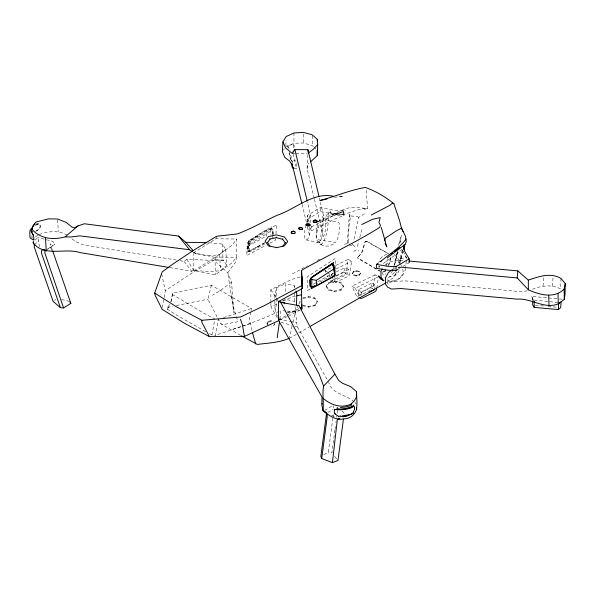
<?xml version="1.0" encoding="UTF-8"?>
<svg xmlns="http://www.w3.org/2000/svg" width="595" height="595" viewBox="0 0 595 595"><rect width="100%" height="100%" fill="white"/><g stroke="black" fill="none" stroke-linecap="round" stroke-linejoin="round"><path stroke-width="0.45" stroke-dasharray="2.98 2.23" d="M268.144 325.398L266.991 323.814L268.144 321.367L270.963 320.712L273.804 321.397M307.823 222.039L307.407 215.457L320.393 207.566L333.609 210.161L343.084 210.459L343.962 211.515L343.962 215.442L334.613 219.124L311.43 230.83L311.43 226.903L310.769 225.572M307.407 219.384L320.393 211.493L320.393 207.566M326.231 286.731L326.231 285.994L328.738 282.454L334.814 280.966L340.898 282.409L343.419 285.935L343.419 286.678L340.898 290.211L334.821 291.691L328.752 290.248L326.231 286.731L328.738 283.19L328.738 282.454M334.821 291.691L334.821 290.955L340.898 289.475L343.419 285.935M340.898 290.211L340.898 289.475M343.419 286.678L340.898 283.146L340.898 282.409M352.426 273.782L353.467 271.461L356.226 270.636L359.231 271.283L360.414 273.641L359.12 275.314L356.256 275.991L353.608 275.344L352.426 273.782L353.467 271.461M356.256 275.991L356.256 275.403L353.608 274.749L352.426 273.194M353.467 272.049L356.226 271.223L356.226 270.636M359.12 275.314L360.414 273.053M294.845 287.437L294.294 285.667L285.607 283.741L285.615 292.926M343.27 210.771L343.255 214.944L328.574 212.519L326.179 215.948L325.331 230.786A7.735 2.149 -78.7 0 1 323.048 236.974L322.408 237.74L321.538 237.71L320.846 236.222L322.55 220.262L345.397 210.169M294.28 287.482L294.294 285.667M532.644 300.289L531.848 296.399L558.519 298.854M193.866 252.637L193.799 270.747L215.234 274.801L232.288 262.663L236.312 257.233L236.684 239.004L215.955 238.781L193.866 252.637L215.115 257.442L232.333 245.095L236.684 239.004M274.875 298.259L274.92 294.57L276.742 287.638L285.607 283.741M215.115 257.442L215.234 274.801M300.066 277.032L291.721 279.39L270.866 289.631L270.874 302.431M264.887 242.619L249.58 250.986L247.884 249.833L248.308 241.064L265.995 230.228L270.428 229.313L272.361 230.146L272.874 237.316M285.905 145.715L286.031 140.219M292.398 163.082L290.486 153.659M399.937 263.228L400.048 258.602L406.556 257.538L404.198 253.738M249.58 250.986L249.774 244.181L248.368 242.886L248.308 241.064M306.083 225.044L304.618 231.448L304.662 237.479L305.272 239.599L318.779 242.849L322.497 237.45L323.405 215.197L320.222 201.735M306.789 240.157L309.519 236.579L309.973 226.554M310.121 222.857L310.449 214.557L307.429 201.921M314.249 198.462L307.109 168.772L307.727 154.224M205.595 331.623L176.41 314.986L167.269 309.155L167.351 307.474L170.438 303.591M171.107 301.672L172.676 293.045L211.389 285.273L251.551 308.455L251.008 311.125M328.574 212.519L328.128 223.519L327.027 231.41A14.213 3.957 -78.7 0 1 322.825 242.782L321.642 244.195L320.043 244.143L318.779 241.414L321.397 244.344L320.043 244.143M561.018 278.46L560.497 288.91C551.587 284.15 541.361 285.712 532.369 289.319M349.443 213.969L347.212 243.206L348.283 244.634M164.123 297.604L165.276 290.702L193.799 271.841L215.427 259.346L215.561 257.085L236.312 257.233L235.932 261.607L227.729 272.674L234.043 313.007L231.522 282.179L227.729 272.674L216.275 262.462M247.884 249.833L248.368 242.886M296.979 162.859L296.526 168.608L294.042 168.11M292.881 152.937L293.759 144.206L287.623 145.723L288.24 148.289M366.676 241.183L365.047 241.868L361.641 252.868L357.61 257.509L361.79 252.949L365.263 241.83L366.676 241.183L389.599 254.385M35.06 240.097L37.678 237.524L38.69 240.834L38.526 243.043L39.724 246.561M337.454 410.319L336.614 417.281M552.413 286.054L553.127 276.4M258.237 235.836L249.669 241.354L247.907 244.225L247.765 250.264L249.952 251.797L264.492 244.091M273.819 234.601L273.388 230.012L271.781 228.688L250.54 241.853L248.784 244.731L248.591 247.208L248.636 250.77L249.952 251.797M275.619 238.417L275.478 240.239L269.877 243.206M275.961 233.85L276.66 224.717L247.386 242.418L246.694 255.5L265.883 245.326M543.057 286.039L543.919 275.307M31.825 237.42L31.959 235.843M406.266 261.086L405.641 267.438M349.696 217.532L350.009 214.401L350.916 213.352M399.498 268.962L399.736 266.843M279.814 319.002L280.833 310.649L286.255 311.036M323.844 454.692L328.336 452.051L332.821 418.322M332.94 417.415L333.304 414.678M334.925 430.081L331.898 452.944L328.336 452.051M335.045 429.166L335.409 426.422M335.892 422.762L336.13 420.933M31.966 238.417L32.204 236.721M330.441 280.937L333.855 282.908L335.089 282.707L347.859 276.407L349.153 275.202L349.853 273.462L351.571 261.302L348.157 259.331L346.439 271.484L345.74 273.231L344.446 274.436L331.675 280.736L330.441 280.937L329.615 280.238M375.014 274.83L351.905 286.232L355.319 288.203L378.427 276.801L375.014 274.83L373.296 286.991L372.596 288.739M376.836 288.092L378.301 277.672M209.559 333.698L211.939 334.948L215.479 335.26L218.246 319.351M307.109 168.772L307.823 164.198L309.162 163.03M387.293 258.632L384.906 273.209L385.939 274.347M162.45 307.555L163.833 299.33M211.939 334.948L214.877 319.054L205.149 313.937L172.595 294.644M250.822 312.018L249.364 319.128L252.206 331.541M402.681 250.257L400.673 259.331L401.052 257.873L399.148 263.042M170.81 301.836L172.676 293.045M405.552 268.219L404.935 271.119L402.8 275.158A14.213 10.866 -31.4 0 1 390.908 282.045L386.951 281.904M211.389 285.273L207.99 299.188L217.406 317.596M292.13 326.015L289.557 337.32M292.896 322.453L295.299 311.683L298.407 305.049M393.816 266.887L396.872 252.726M398.501 245.133L401.543 235.233L399.282 244.768M364.423 213.806L358.681 217.428L353.653 240.975M397.631 251.499L394.344 265.563M397.713 251.782L394.426 265.638M273.031 235.018L272.57 237.011L273.44 237.517L273.908 235.523M359.796 237.45L361.678 229.767M335.833 276.244L343.984 272.227L345.152 267.542L348.566 269.513L347.398 274.198L335.171 280.23L331.757 278.259M370.841 287.727L372.009 283.041L375.423 285.012L374.255 289.698L370.841 287.727L358.614 293.766L358.145 289.884L372.009 283.041M277.486 316.414L275.054 310.062L276.839 303.219L276.816 298.66M357.439 246.315L358.874 240.975M215.955 238.781L216.647 236.267M272.941 234.095L272.51 229.506L270.904 228.183L271.327 226.769L248.1 241.176L250.54 241.853M378.532 263.659L379.863 259.256L383.5 255.619L388.461 253.723M402.384 249.997L398.114 263.957M399.453 263.607L403.105 251.611M388.483 265.541L391.049 256.72L388.669 265.571M386.386 282.499L394.024 277.3L396.85 271.863L396.463 272.45L394.79 270.249M307.035 222.508L310.449 214.557M323.405 215.197C319.738 223.564 314.346 233.054 317.626 242.291L318.779 242.849M391.406 273.105L392.551 270.539M298.794 304.216L301.13 299.24M399.163 270.539L398.003 272.741A7.735 5.928 -31.4 0 1 391.532 276.497L389.383 276.407M283.384 150.2L284.38 148.772M302.61 305.711L308.753 307.169L314.874 305.689L317.395 301.434L314.867 297.909L308.768 296.451L302.632 297.909M314.874 305.689L317.395 301.434M266.991 323.814L268.144 321.367M274.957 323.018L273.76 325.45L270.918 326.075M273.76 325.45L274.555 324.387M167.269 309.155L170.356 305.19M394.433 272.376L390.097 276.645L386.876 278.415M402.227 249.082L395.876 254.489L382.362 264.21M288.039 312.42L295.299 311.683L296.674 310.404L299.099 310.278M34.406 244.738L38.69 240.834M193.256 252.139L196.209 254.058L208.057 255.969L219.577 254.63L225.736 249.179L222.255 244.076L208.503 242.663M169.887 267.616L191.828 271.283L193.449 269.989L208.994 271.922L220.507 270.695L226.695 265.288L225.736 249.179M385.872 270.316L383.961 271.915L382.384 272.317M385.158 270.636L382.354 272.049M35.514 231.47L39.263 228.815L40.118 226.554L39.895 224.94L38.407 224.032L34.845 224.858M180.01 260.632L184.034 261.45L186.823 259.323L208.696 260.238L223.11 260.208L226.695 265.288M231.522 282.179L220.098 290.754L212.504 295.209M37.864 235.166L35.068 237.174M47.771 248.851L54.844 244.21L52.724 241.31L37.678 237.524M45.904 250.443L54.844 244.21M377.899 267.319L379.387 266.285M54.517 300.393L55.945 299.426M385.493 264.753C390.35 260.379 397.289 260.104 403.492 260.543M193.799 270.747L215.561 257.085M352.924 244.188L352.418 244.508L354.851 246.62M394.716 274.592L396.203 273.641M35.254 225.401L38.154 224.255L39.835 224.702L40.49 225.907L40.497 227.826L39.374 229.231L35.231 231.73M353.854 251.425L356.524 249.736L358.867 251.097M249.774 244.181L272.361 230.146M285.756 315.908L278.482 319.634L270.948 306.968L277.605 303.629M402.867 266.486L409.159 262.745M324.572 410.453L333.572 405.136M327.957 412.372L333.207 409.263M298.921 308.738L287.325 315.097M318.169 221.593L322.52 219.086L344.304 209.239L349.905 207.618L354.583 207.261L367.569 208.533L366.133 188.556M298.809 332.925L308.969 327.072M289.23 338.421L297.388 333.743M399.446 240.968L400.145 241.02L401.06 242.522M313.305 284.157L333.379 273.112L331.98 275.336L316.042 284.083M257.486 246.843L264.381 243.162M247.966 246.092L266.701 235.955L265.995 230.228M309.817 289.215L307.37 290.531L307.124 276.906L335.223 258.528L335.654 268.68M292.48 273.782L307.481 265.824M300.296 310.055L289.49 315.595M317.291 260.424L319.746 259.145M258.245 246.531L247.453 252.042L249.074 251.291M347.495 243.08L348.32 242.656L348.982 243.087M311.43 226.903L334.613 215.197L343.962 211.515M325.815 272.317L325.056 270.732L332.479 267.066M335.781 265.437L348.157 259.331M335.892 269.037L351.571 261.302M331.482 275.931L331.289 274.377L332.925 273.574M336.182 271.967L345.152 267.542M336.339 275.545L348.566 269.513M358.145 289.884L361.559 291.855L375.423 285.012M370.499 290.338L357.298 296.444L356.464 295.737L351.905 286.232M333.475 243.95L329.206 246.025L325.874 246.137L322.007 245.192L318.779 241.414M280.081 319.998L288.716 315.952M283.131 301.092L291.885 297.069L295.321 296.236M347.212 243.206L345.137 244.158L342.289 244.322M282.454 300.75L285.659 299.337L294.376 301.353L294.614 303.16M279.137 311.356C258.617 321.174 237.018 327.986 215.479 335.26M285.89 146.63L293.967 143.306L303.435 142.956L312.308 145.626L313.528 146.779M223.326 317.641L251.551 308.455M233.18 329.154L241.741 326.387M242.596 326.112L250.302 323.62M39.27 234.46C48.255 231.254 58.436 230.02 67.012 235.077M364.519 209.343L367.569 208.533C354.761 208.019 343.709 218.313 330.686 214.498L330.151 209.366M328.738 283.19L334.814 281.71L340.898 283.146M302.61 304.997L308.753 306.462L314.874 304.982M302.632 298.623L308.768 297.158L314.867 298.623L317.395 302.141M356.256 275.403L359.12 274.726M268.144 322.207L270.963 321.553L273.098 322.066M167.351 307.474L172.751 306.328M176.343 305.57L207.99 299.188M36.459 223.727L38.839 223.237M287.065 312.338L296.674 310.404M333.014 214.23L341.307 212.631L330.686 214.498M527.289 290.903L519.881 291.617L404.555 280.81L386.914 282.186L389.457 286.002M334.397 197.257L343.516 196.402L338.949 196.335M292.294 153.503L294.949 153.428M295.841 153.406L307.37 153.079M339.544 415.585L341.151 415.555M343.962 215.442L343.084 214.386L333.609 214.088L320.393 211.493M287.162 311.103L295.299 311.683M559.441 298.935L562.201 299.196M535.44 305.235L543.547 305.979M548.054 306.388L557.069 307.213M534.228 301.36L532.659 298.921L533.157 300.006L558.527 302.558M215.427 259.346L225.847 260.476M289.274 152.573L291.134 160.278L296.124 161.014M176.351 260.037L83.055 244.85L75.58 241.511L70.597 237.851M36.875 224.025L38.154 224.255M278.757 319.24L289.505 321.345M290.405 321.516L296.674 322.743L297.455 326.938L328.217 381.507M356.226 271.223L359.231 271.87L360.414 273.641M326.231 285.994L328.752 289.512L334.821 290.955M61.635 299.486L69.303 301.33M281.056 322.289L291.416 325.227M294.867 326.201L297.455 326.938M349.139 244.924L355.126 246.94M217.837 318.362L220.842 323.739L223.043 324.632L237.881 321.709L232.987 305.637L231.105 293.789M331.527 415.236L335.639 417.102M366.468 241.228L388.014 253.559M378.546 270.19L380.093 271.052M377.795 270.004L381.678 272.175M376.211 268.895L357.625 257.776M376.241 269.141L357.967 258.483L357.625 257.263M240.618 335.349L220.842 323.739M270.904 228.183L271.781 228.688M343.984 272.227L349.153 275.202M325.056 270.732L327.786 272.309M331.289 274.377L334.026 275.954M358.614 293.766L361.344 295.343M357.298 296.444L359.343 297.626M247.907 244.225L248.784 244.731M247.765 250.264L248.636 250.77M394.158 254.586L397.066 256.594L400.056 263.042M386.906 279.635L388.364 280.639L393.332 280.996L398.293 279.107L401.93 275.47L403.261 271.067L402.458 268.672M333.855 282.908L331.884 279.829M354.233 402.012C346.454 394.492 332.196 394.344 328.671 382.31M354.925 402.599L356.293 403.76M314.138 147.359L315.96 149.092M194.364 251.983L196.209 254.058M291.134 160.278L292.428 161.758M342.147 410.855L344.981 414.246M334.658 456.358L337.967 460.456M184.034 261.45L191.828 271.283M266.991 322.973L268.144 324.565M358.681 217.428L357.617 216.468L350.626 215.985C349.101 224.687 348.075 233.783 348.32 242.656M406.921 258.55L404.503 255.017L404.139 253.344M270.866 289.631L278.512 301.509M186.823 259.323L193.449 269.989M287.623 145.723L289.192 148.259M309.779 227.491L311.43 230.83M355.319 288.203L359.499 296.92M328.47 272.703L330.366 276.66M327.332 275.485L328.09 277.069M400.435 263.853L401.558 266.27M382.109 272.488L384.355 277.329M309.11 222.099L308.106 219.89L307.407 215.457M274.92 294.57L276.325 297.842M402.882 250.309L403.871 252.875M531.848 296.399L533.157 300.006M51.601 250.279L50.099 245.951L50.263 243.742L51.899 245.973L51.735 248.189L52.338 249.945M379.327 266.054L379.863 267.646M161.676 273.834L165.276 290.702M314.465 199.362L322.691 233.545M302.089 204.383L306.38 222.322M307.459 226.807L309.601 235.776M319.374 198.142L320.006 200.835M293.759 144.206L294.815 148.698M293.082 153.808L296.526 168.608M290.531 159.653L289.259 152.655M393.645 267.698L393.741 268.367M295.098 306.782L296.674 322.743M361.559 291.855L362.028 295.737M334.702 276.348L335.171 280.23M393.987 267.415L394.232 269.52M333.669 406.058L333.862 407.895M222.255 244.076L223.11 260.208M270.428 229.313L270.904 235.248M219.577 254.63L220.507 270.695M57.663 219.89L58.28 231.7M274.845 301.025L275.054 310.062M270.889 303.338L270.948 306.968M294.257 292.866L294.376 301.353M303.316 134.135L303.435 142.956M312.219 135.712L312.308 145.626M276.742 287.638L276.816 297.745M293.937 132.99L293.967 143.306M359.231 271.283L359.231 271.87M353.608 274.749L353.608 275.344M343.084 210.459L343.084 214.386M334.814 280.966L334.814 281.71M328.752 289.512L328.752 290.248M314.867 297.909L314.867 298.623M308.768 296.451L308.768 297.158M308.753 306.462L308.753 307.169M300.073 301.449L300.073 302.156M270.963 320.712L270.963 321.553M316.428 230.31L316.071 235.27L316.428 238.699L317.403 239.673L335.565 242.485C339.351 237.033 339.797 229.648 339.202 223.184L338.228 222.21L320.065 219.399L318.734 221.147L317.403 225.133L316.428 230.31"/><path stroke-width="0.89" d="M291.238 232.362L291.847 231.455L293.313 231.165L294.778 231.544L295.388 232.496L294.778 233.277L293.313 233.56L291.847 233.18L291.238 232.362L291.847 231.455M291.847 233.18L291.238 232.236M293.313 233.56L291.847 233.054M294.778 231.544L293.313 231.165M294.778 233.277L293.313 233.433M299.203 229.358L302.029 229.462L299.203 229.358L298.623 228.473L299.203 227.729L300.616 227.461L302.029 227.826L302.61 228.614L302.029 229.462M298.623 228.473L299.203 227.729M310.077 225.036L309.482 224.129L308.054 223.75L306.633 224.129L309.482 224.255L310.077 225.036L309.482 225.78L308.061 226.033L306.633 225.654L306.038 224.746L306.633 225.654M309.482 225.78L310.077 224.917M313.81 222.143L313.193 221.109L313.833 220.299L315.328 220.061L316.771 220.514L317.388 221.37L316.8 222.128L315.328 222.456L313.81 222.143L313.193 221.109M316.771 220.514L315.328 220.061M317.388 221.37L316.8 222.128M377.899 263.392L376.412 264.425L376.412 268.352L388.624 270.301L396.039 270.546L398.315 269.193M409.159 262.745L409.159 258.818L404.503 251.09L403.827 245.527L403.827 249.454M310.583 278.348L331.839 264.485L333.133 265.511L335.134 273.953L335.007 275.388L316.525 285.674L311.765 286.716L311.81 279.516L310.486 279.07M354.397 409.561L354.397 409.933L354.486 407.694M561.122 301.524L560.676 307.548L558.348 309.579L534.169 307.37L534.228 301.36M317.276 141.149L317.299 139.327L312.211 134.805L303.294 132.365L293.937 132.99L286.113 136.553L282.93 141.922L282.38 151.628L284.737 157.325L289.43 160.918L292.353 165.016L301.873 203.483M356.412 396.701L356.472 391.54L350.514 386.549L342.467 383.254L338.748 380.525L334.873 374.173L299.025 305.629L280.736 302.372L278.482 301.434M356.472 391.54L356.97 402.8L356.636 409.256C354.62 414.998 349.808 419.081 343.583 418.858C335.729 420.762 328.938 415.258 323.063 410.892C323.911 402.57 322.126 394.292 323.598 386.066L319.054 374.039L280.736 302.372M409.025 261.041L517.851 270.889L528.323 280.104C538.862 276.601 550.524 272.227 561.018 278.46L565.25 283.607L565.057 294.004L564.291 299.382L558.296 303.904C544.016 309.512 531.357 298.028 517.115 299.144L400.978 288.538L391.48 289.058L387.724 287.199L385.456 284.12L385.419 278.096L388.356 272.547L393.295 269.096M301.658 304.246L301.844 309.236L301.472 288.397M301.687 278.378L301.732 276.563L302.245 288.597L278.512 301.509L278.482 319.634M321.836 404.042L321.984 397.631M333.468 196.261C313.156 191.843 295.73 209.024 277.456 215.152C264.009 221.221 251.127 228.852 237.316 233.947L216.647 236.267L194.625 249.625L173.48 263.659L162.212 271.848L154.715 293.075L176.648 306.923L201.846 320.288L201.802 322.23L209.41 336.629L244.426 336.398L278.497 320.742M296.481 305.324L296.771 293.625L295.946 290.97M356.717 396.798L354.248 400.814L351.266 404.005L351.228 405.485L345.494 407.017L340.355 407.508M310.493 161.862L317.247 155.667L317.663 144.682L317.299 139.327M558.348 309.579L558.623 303.814L559.434 302.654M338.198 415.987L335.059 414.023L334.293 412.744L334.323 410.141L335.015 409.531C340.585 410.2 346.216 409.672 351.519 407.687L351.571 406.898L353.876 405.121M63.553 307.905L60.407 307.667L41.419 252.949L41.583 250.733L43.197 249.387L45.019 250.77L44.856 252.987L63.553 307.905L70.85 303.391L52.643 250.815M324.513 411.428L326.596 413.004L320.839 456.454L321.709 458.529L332.419 462.635L337.967 460.456L343.441 419.088M338.927 418.59L337.313 419.616L332.419 462.635M565.25 283.607L564.172 289.006C554.332 298.921 539.553 294.867 528.367 289.802L517.219 277.939L517.851 270.889M279.494 321.761L277.158 337.901M334.762 272.919L335.037 270.814L333.929 264.968L332.159 263.548L312.39 276.742M321.709 458.529L327.072 417.869L327.243 415.66L326.596 413.004M33.387 241.615L33.156 243.132C45.16 257.3 64.803 247.542 80.28 252.637L168.973 267.46M322.163 403.596L321.888 405.292L323.063 410.892M405.188 244.776L406.177 241.414L406.154 238.818M384.653 240.93L385.218 238.268L396.077 231.001L401.506 228.13L399.476 220.373L393.853 203.661C385.255 196.819 375.579 191.002 365.166 187.432C349.734 190.229 335.149 196.454 320.028 200.5L327.213 198.879M337.343 407.374L337.001 408.691L340.221 409.085L345.821 408.408L351.571 406.898M403.908 248.963L404.831 245.951M31.394 230.704L33.208 225.326L36.012 221.995L48.5 218.848L57.603 218.99L66.246 222.426L71.958 227.074L74.316 227.855L78.034 225.884L84.326 223.765L178.515 236.059L185.759 242.314L193.137 250.599M403.611 248.658L404.607 245.921M376.709 288.962L376.01 290.71L374.709 291.914L361.946 298.214L360.711 298.415L359.878 297.716M30.687 229.045L29.943 230.845L29.78 233.961L30.062 237.717L31.133 238.699M353.132 412.454L353.951 410.498M32.554 231.41L31.959 232.578L31.171 230.659L32.294 227.402L34.882 224.062M282.893 246.07L285.243 242.805L282.655 239.272L282.937 238.744M382.31 268.828L380.993 271.156L381.016 277.181L383.098 280.096M318.95 196.35L307.913 149.68L294.897 149.583L292.294 153.503L285.526 147.805L282.93 141.922M404.414 244.248L403.536 245.564L387.442 257.724M302.245 288.597L301.561 271.037L302.349 269.87C327.875 255.24 354.925 243.035 379.759 227.335L380.443 225.215L378.97 222.523L380.205 217.584L372.567 219.295L361.723 224.575M269.847 246.025L267.549 242.611L270.093 239.049L276.325 237.65L282.655 239.272M313.193 221.228L313.833 220.299M306.038 224.865L306.633 224.01M323.598 386.066L334.873 374.173M317.663 144.682L313.149 149.419L308.262 153.056M285.243 242.805L285.652 242.44M32.16 228.13L32.405 229.789C40.713 239.019 53.766 240.075 65.145 236.855L78.034 225.884M380.941 261.19C389.353 254.296 398.776 248.383 405.619 239.785L405.738 236.795L401.506 228.13L403.031 231.574M399.877 247.438L394.507 251.573M391.101 254.11L392.462 253.098M351.519 407.687L353.742 406.088L354.3 406.459L354.345 407.969M380.131 261.837L381.618 260.803M289.356 338.183C279.501 342.668 268.048 343.017 257.352 344.446L241.414 335.796M311.81 279.516L316.332 280.342L333.52 269.208L333.133 265.511M385.62 282.967L310.538 326.172M376.412 264.425L388.624 266.374L396.039 266.627L409.159 258.818M334.308 409.873L335.201 409.353L337.253 409.457M300.445 307.853L301.97 306.968M352.82 413.384L348.335 415.221M334.39 276.184L311.125 288.806L311.587 287.385L314.629 285.786M301.903 285.488L264.5 305.533L240.454 317.023L201.846 320.288M332.159 263.548L333.624 262.737L311.297 277.664L311.743 277.188L310.114 280.141L310.211 286.321L311.587 287.385L310.716 286.879M350.872 407.62L352.307 406.846M369.361 292.115L374.255 289.698M371.295 215.018L389.829 205.357L392.38 203.14L393.853 203.661M337.313 419.616L339.671 418.59M33.58 239.904L34.116 239.703M45.019 250.77L45.904 250.443L43.874 249.655M350.024 407.902L346.803 408.795M351.266 404.005C341.604 408.646 331.155 405.165 323.397 398.516M297.039 295.812L301.33 294.77M276.311 247.713L284.343 245.906L287.72 241.466L284.403 236.944L276.303 234.876L268.323 236.661L265.072 241.22L268.39 245.854L276.325 247.542M313.81 222.032L316.8 222.009M349.034 415.474L343.672 416.545L338.228 416.693M291.847 231.581L293.313 231.299M299.203 227.826L302.029 227.826M349.042 414.76L342.311 415.853M306.633 225.535L309.482 225.654M398.152 267.787L401.647 267.207L517.219 277.939M313.833 220.418L315.328 220.18M343.516 416.731L346.141 416.314M342.43 409.531L345.264 409.137M185.759 242.314L206.688 242.634M65.145 236.855L70.679 237.018L79.715 235.858L189.567 249.736L192.52 251.655M381.997 279.189L380.398 278.906L378.725 276.021L382.526 280.215L384.006 280.781M291.357 163.261L292.39 167.775L294.042 168.11M278.624 301.368L284.864 303.071M311.765 286.716L310.099 285.927L309.861 279.732M209.41 336.629L184.792 323.449L162.13 309.326L155.124 295.291L154.715 293.075M31.699 239.034L33.432 239.882L33.908 237.762L33.253 235.315L31.119 231.537M331.876 263.518L333.059 264.463L334.003 269.476M60.407 307.667L53.096 301.368L34.235 246.947L34.406 244.738L33.104 242.024M324.483 411.487L326.454 413.257M267.14 242.247L267.549 242.611M378.725 276.021L381.41 278.995M334.695 413.242L335.595 414.269M178.515 236.059L189.567 249.736M69.823 302.022L70.85 303.391M32.732 234.006L33.58 235.211M534.169 307.37L532.733 304.99L532.637 300.973M269.803 238.513L270.093 239.049M385.129 243.266L386.787 246.888L381.283 227.461M240.402 319.284L242.373 324.558L244.426 336.398M322.074 397.192L279.33 321.798L278.757 319.24M255.686 343.858L252.421 332.426M333.52 269.208L335.007 275.388M294.897 149.583L307.213 201.021M307.913 149.68L308.173 152.208M46.231 251.068L45.518 238.089M356.524 407.426L356.636 409.256M301.561 271.037L302.461 287.973M316.332 280.342L316.525 285.674M548.702 295.365L549.029 305.585M557.998 293.528L558.296 303.904M564.172 289.006L564.291 299.382M317.18 150.245L317.247 155.667M276.325 237.055L276.325 237.65M528.323 280.104L528.367 289.802M292.383 163.744L292.39 167.775M396.039 266.627L396.039 270.546M353.304 412.945L350.909 414.492L353.304 412.945"/></g></svg>
